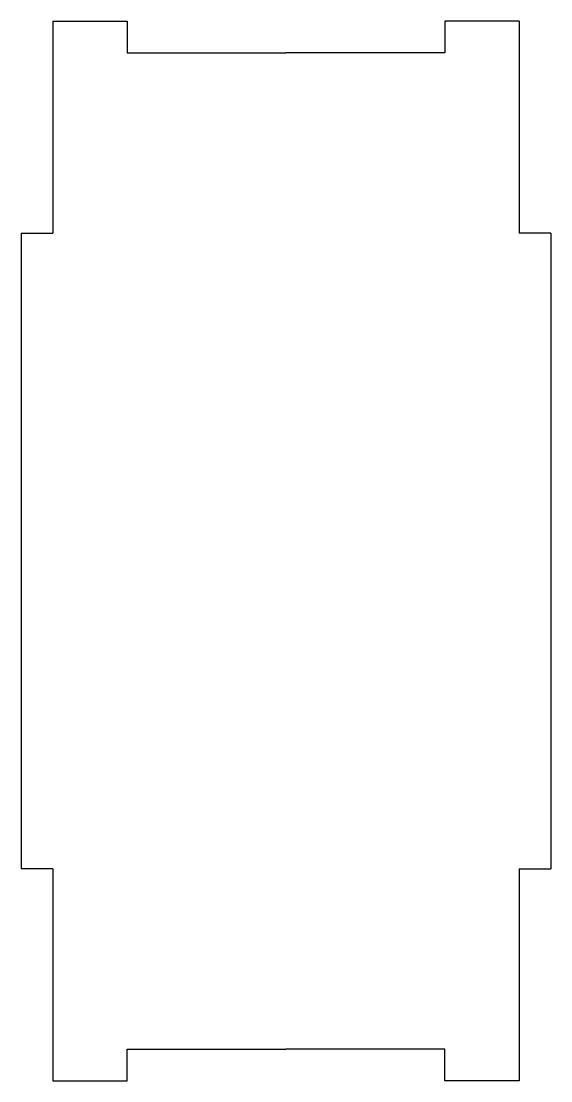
# Model space of a CAD drawing. Extents: x -50 to 50, y -100 to 100.
import ezdxf

# ---------------------------------------------------------------- set-up
doc = ezdxf.new("R2010")
doc.units = 0
doc.header["$MEASUREMENT"] = 0
doc.layers.add('VISIBLE', color=7, linetype='CONTINUOUS')

msp = doc.modelspace()

# ---------------------------------------------------------------- linework, layer by layer
at = {"layer": 'VISIBLE'}
for p, q in [((-44, 100), (-30, 100)), ((-44, 100), (-44, 60)), ((-30, 100), (-30, 94)), ((30, 100), (30, 94)), ((44, 100), (30, 100)), ((44, 100), (44, 60)), ((-30, 94), (0, 94)), ((30, 94), (0, 94)), ((-50, 60), (-44, 60)), ((-50, 60), (-50, -60)), ((50, 60), (44, 60)), ((50, 60), (50, -60)), ((44, -60), (44, -100)), ((44, -60), (44, -100)), ((44, -60), (50, -60)), ((-44, -60), (-50, -60)), ((-44, -60), (-44, -100)), ((-30, -100), (-30, -94)), ((-30, -94), (0, -94)), ((30, -94), (0, -94)), ((30, -100), (30, -94)), ((-44, -100), (-30, -100)), ((44, -100), (30, -100))]:
    msp.add_line(p, q, dxfattribs=at)

doc.saveas('drawing.dxf')
